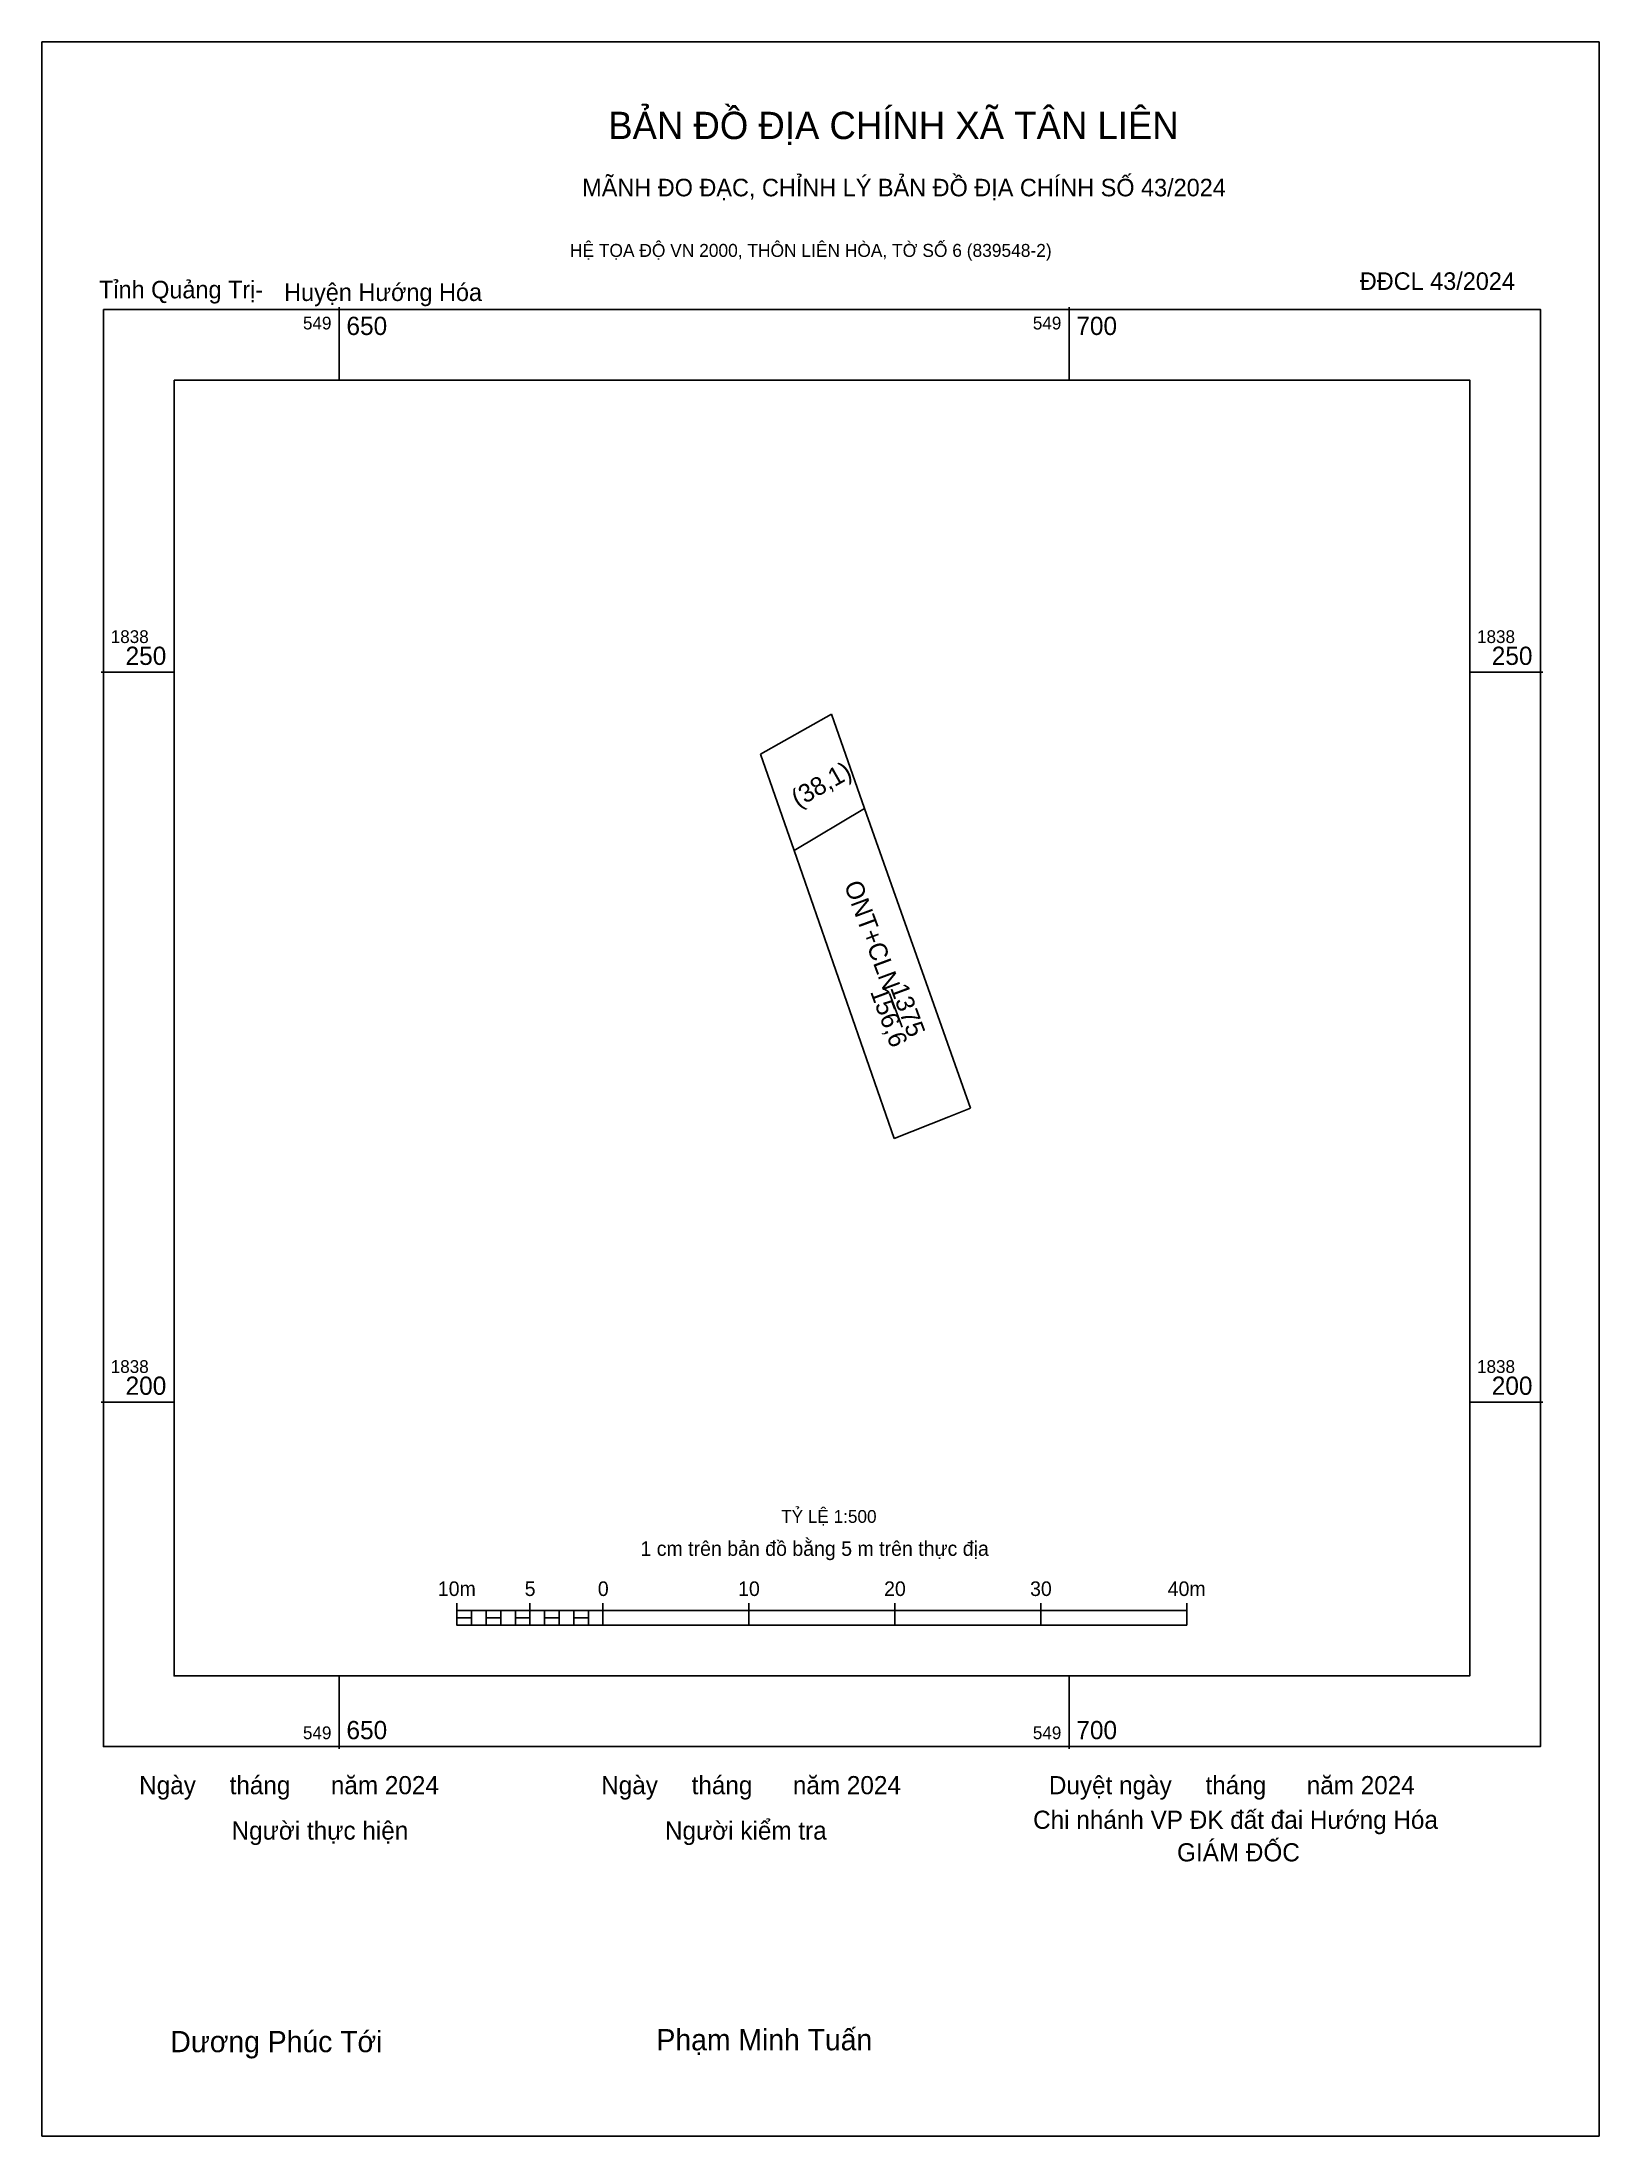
# Model space of a CAD drawing. Extents: x 549630 to 549736, y 1838150 to 1838293.
import ezdxf

# ---------------------------------------------------------------- set-up
doc = ezdxf.new("R2010")
doc.units = 0
for name, color, linetype in [('Level 10', 7, 'Continuous'), ('Level 15', 7, 'Continuous'), ('Level 22', 7, 'Continuous'), ('Level 6', 7, 'Continuous'), ('Level 62', 7, 'Continuous'), ('Level 63', 7, 'Continuous'), ('Level 9', 7, 'Continuous')]:
    doc.layers.add(name, color=color, linetype=linetype)

msp = doc.modelspace()

# ---------------------------------------------------------------- linework, layer by layer
at = {"layer": 'Level 10'}
for p, q in [((549678.87, 1838244.38), (549682.11, 1838246.22)), ((549681.17, 1838237.78), (549678.87, 1838244.38)), ((549688.03, 1838218.05), (549681.17, 1838237.78)), ((549691.77, 1838219.54), (549688.03, 1838218.05))]:
    msp.add_line(p, q, dxfattribs=at)
for points in [[(549683.72, 1838247.13), (549686, 1838240.66), (549693.24, 1838220.13)], [(549687.71, 1838227.99), (549688.57, 1838225.68)]]:
    msp.add_lwpolyline(points, dxfattribs=at)
at = {"layer": 'Level 15'}
msp.add_lwpolyline([(549629.64, 1838293.18), (549736.31, 1838293.18), (549736.31, 1838149.72), (549629.64, 1838149.72)], close=True, dxfattribs=at)
at = {"layer": 'Level 22'}
msp.add_line((549681.17, 1838237.78), (549686, 1838240.66), dxfattribs=at)
at = {"layer": 'Level 62'}
msp.add_lwpolyline([(549638.69, 1838270.01), (549727.45, 1838270.01), (549727.45, 1838181.25), (549638.69, 1838181.25)], close=True, dxfattribs=at)
at = {"layer": 'Level 63'}
for p, q in [((549650, 1838275.01), (549650, 1838270.01)), ((549700, 1838275.01), (549700, 1838270.01)), ((549633.69, 1838250), (549638.69, 1838250)), ((549727.45, 1838250), (549732.45, 1838250)), ((549633.69, 1838200), (549638.69, 1838200)), ((549727.45, 1838200), (549732.45, 1838200)), ((549658.07, 1838186.22), (549658.07, 1838184.72)), ((549658.07, 1838185.72), (549708.07, 1838185.72)), ((549659.07, 1838185.72), (549659.07, 1838184.72)), ((549660.07, 1838185.72), (549660.07, 1838184.72)), ((549661.07, 1838185.72), (549661.07, 1838184.72)), ((549662.07, 1838185.72), (549662.07, 1838184.72)), ((549663.07, 1838186.22), (549663.07, 1838184.72)), ((549663.07, 1838185.72), (549663.07, 1838184.72)), ((549664.07, 1838185.72), (549664.07, 1838184.72)), ((549665.07, 1838185.72), (549665.07, 1838184.72)), ((549666.07, 1838185.72), (549666.07, 1838184.72)), ((549667.07, 1838185.72), (549667.07, 1838184.72)), ((549668.07, 1838186.22), (549668.07, 1838184.72)), ((549668.07, 1838185.72), (549668.07, 1838184.72)), ((549678.07, 1838186.22), (549678.07, 1838184.72)), ((549688.07, 1838186.22), (549688.07, 1838184.72)), ((549698.07, 1838186.22), (549698.07, 1838184.72)), ((549708.07, 1838186.22), (549708.07, 1838184.72)), ((549658.07, 1838184.72), (549708.07, 1838184.72)), ((549650, 1838181.25), (549650, 1838176.25)), ((549700, 1838181.25), (549700, 1838176.25))]:
    msp.add_line(p, q, dxfattribs=at)
for points in [[(549633.85, 1838274.85), (549732.29, 1838274.85), (549732.29, 1838176.41), (549633.85, 1838176.41)], [(549658.07, 1838185.22), (549659.07, 1838185.22), (549659.07, 1838184.72), (549658.07, 1838184.72)], [(549658.07, 1838185.22), (549659.07, 1838185.22), (549659.07, 1838184.72), (549658.07, 1838184.72)], [(549660.07, 1838185.22), (549661.07, 1838185.22), (549661.07, 1838184.72), (549660.07, 1838184.72)], [(549662.07, 1838185.22), (549663.07, 1838185.22), (549663.07, 1838184.72), (549662.07, 1838184.72)], [(549664.07, 1838185.22), (549665.07, 1838185.22), (549665.07, 1838184.72), (549664.07, 1838184.72)], [(549666.07, 1838185.22), (549667.07, 1838185.22), (549667.07, 1838184.72), (549666.07, 1838184.72)]]:
    msp.add_lwpolyline(points, close=True, dxfattribs=at)
at = {"layer": 'Level 9'}
for p, q in [((549683.72, 1838247.13), (549682.11, 1838246.22)), ((549691.77, 1838219.54), (549693.24, 1838220.13))]:
    msp.add_line(p, q, dxfattribs=at)

# ---------------------------------------------------------------- texts
at = {"layer": 'Level 10'}
for s, rotation, p in [('(38,1)', 29.6237, (549681.43, 1838240.7)), ('ONT+CLN', 290.336, (549684.57, 1838235.45)), ('156,6', 290.336, (549686.36, 1838228.12)), ('1375', 290.336, (549687.73, 1838228.39))]:
    msp.add_text(s, height=1.25, rotation=rotation, dxfattribs=at).set_placement(p)
at = {"layer": 'Level 6'}
msp.add_text('TỶ LỆ 1:500', height=0.879, dxfattribs=at).set_placement((549680.28, 1838191.73))
at = {"layer": 'Level 63'}
for s, height, p in [('BẢN ĐỒ ĐỊA CHÍNH XÃ TÂN LIÊN', 1.8718, (549668.43, 1838286.52)), ('MÃNH ĐO ĐẠC, CHỈNH LÝ BẢN ĐỒ ĐỊA CHÍNH SỐ 43/2024', 1.2011, (549666.65, 1838282.6)), ('HỆ TỌA ĐỘ VN 2000, THÔN LIÊN HÒA, TỜ SỐ 6 (839548-2)', 0.8891, (549665.81, 1838278.45)), ('549', 0.875, (549647.52, 1838273.48)), ('650', 1.25, (549650.5, 1838273.1)), ('549', 0.875, (549697.52, 1838273.48)), ('700', 1.25, (549700.5, 1838273.1)), ('1838', 0.875, (549634.35, 1838252)), ('1838', 0.875, (549727.95, 1838252)), ('250', 1.25, (549635.37, 1838250.5)), ('250', 1.25, (549728.96, 1838250.5)), ('1838', 0.875, (549634.35, 1838202)), ('1838', 0.875, (549727.95, 1838202)), ('200', 1.25, (549635.37, 1838200.5)), ('200', 1.25, (549728.96, 1838200.5)), ('1 cm trên bản đồ bằng 5 m trên thực địa', 1, (549670.64, 1838189.47)), ('10m', 1, (549656.76, 1838186.72)), ('5', 1, (549662.71, 1838186.72)), ('0', 1, (549667.72, 1838186.72)), ('10', 1, (549677.33, 1838186.72)), ('20', 1, (549687.33, 1838186.72)), ('30', 1, (549697.33, 1838186.72)), ('40m', 1, (549706.76, 1838186.72)), ('650', 1.25, (549650.5, 1838176.91)), ('700', 1.25, (549700.5, 1838176.91)), ('549', 0.875, (549647.52, 1838176.91)), ('549', 0.875, (549697.52, 1838176.91)), ('Ngày     tháng      năm 2024', 1.2442, (549636.3, 1838173.14)), ('Ngày     tháng      năm 2024', 1.2442, (549667.95, 1838173.14)), ('Duyệt ngày     tháng      năm 2024', 1.2442, (549698.62, 1838173.14)), ('Người thực hiện', 1.2442, (549642.63, 1838170.03)), ('Người kiểm tra', 1.2442, (549672.32, 1838170.03)), ('Chi nhánh VP ĐK đất đai Hướng Hóa', 1.2442, (549697.54, 1838170.77)), ('GIÁM ĐỐC', 1.244, (549707.4, 1838168.54)), ('Dương Phúc Tới', 1.4512, (549638.44, 1838155.47)), ('Phạm Minh Tuấn', 1.4512, (549671.74, 1838155.6))]:
    msp.add_text(s, height=height, dxfattribs=at).set_placement(p)
at = {"layer": 'Level 9'}
for s, p in [('ĐĐCL 43/2024', (549719.92, 1838276.19)), ('Tỉnh Quảng Trị-', (549633.55, 1838275.61)), ('Huyện Hướng Hóa', (549646.23, 1838275.43))]:
    msp.add_text(s, height=1.2011, dxfattribs=at).set_placement(p)

doc.saveas('drawing.dxf')
